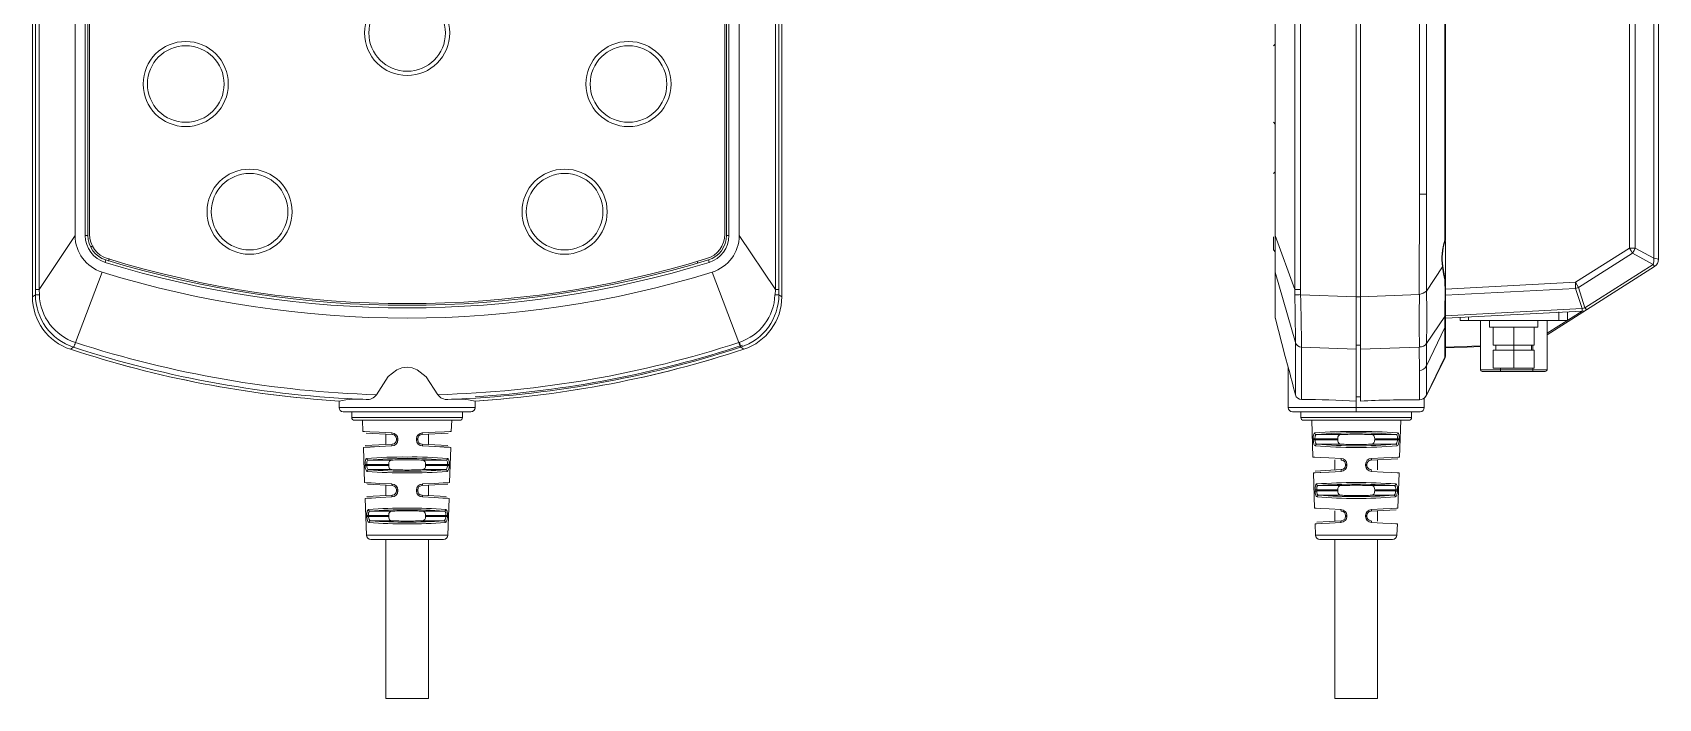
# Model space of a CAD drawing. Header units: millimetres. Extents: x 51 to 385, y 33 to 258.
# Drawn here: x 51.4 to 242.4, y 33.5 to 111.7 of the extents above; entities that cross this region are included whole.
import ezdxf

# ---------------------------------------------------------------- set-up
doc = ezdxf.new("R2010")
doc.units = ezdxf.units.MM

msp = doc.modelspace()

# ---------------------------------------------------------------- linework, layer by layer
at = {"color": 7, "linetype": 'Continuous', "lineweight": 15}
for p, q in [((51.39, 80.7), (51.39, 226.71)), ((139.39, 80.7), (139.39, 226.71)), ((206.86, 80.7), (206.86, 226.71)), ((207.36, 80.7), (207.36, 226.71)), ((51.74, 81.55), (51.74, 211.19)), ((52.16, 211.19), (52.16, 81.55)), ((138.63, 211.19), (138.64, 81.55)), ((139.05, 211.19), (139.05, 81.54)), ((199.65, 211.19), (199.65, 81.55)), ((200.31, 211.19), (200.31, 81.54)), ((238.97, 211.01), (238.97, 86.42)), ((239.64, 211.05), (239.64, 86.42)), ((241.81, 211.17), (241.81, 85.23)), ((242.36, 211.19), (242.36, 85.09)), ((214.28, 92.73), (214.28, 168.82)), ((215.12, 168.82), (215.12, 92.73)), ((56.39, 154.69), (56.39, 87.89)), ((134.39, 87.89), (134.39, 154.69)), ((197.36, 87.89), (197.36, 154.69)), ((57.59, 87.89), (57.59, 151.69)), ((57.89, 87.89), (57.89, 151.69)), ((58.09, 151.49), (58.09, 88.04)), ((132.69, 88.04), (132.69, 151.49)), ((132.89, 151.69), (132.89, 87.89)), ((133.19, 151.69), (133.19, 87.89)), ((217.26, 147.05), (217.26, 92.73)), ((217.36, 92.73), (217.36, 146.77)), ((197.36, 110.39), (197.16, 110.19)), ((197.16, 101.19), (197.36, 100.99)), ((197.36, 95.39), (197.16, 95.19)), ((214.27, 80.96), (214.28, 92.73)), ((215.12, 92.73), (214.28, 92.73)), ((215.12, 81.35), (215.12, 92.73)), ((217.26, 92.73), (217.26, 87.33)), ((217.36, 87.61), (217.36, 92.73)), ((52.16, 81.55), (56.39, 87.89)), ((57.89, 87.89), (57.59, 87.89)), ((132.89, 87.89), (133.19, 87.89)), ((138.64, 81.55), (134.39, 87.89)), ((199.65, 81.55), (197.36, 87.89)), ((197.36, 83.59), (197.36, 87.89)), ((197.16, 86.19), (197.16, 87.72)), ((197.16, 86.19), (197.36, 85.99)), ((217.26, 87.33), (217.36, 87.61)), ((217.36, 82.43), (217.36, 87.17)), ((238.97, 86.42), (232.61, 82.39)), ((238.97, 86.42), (239.24, 86.42)), ((239.24, 86.42), (239.64, 86.42)), ((239.64, 86.42), (241.81, 85.23)), ((60.01, 85.03), (59.92, 84.74)), ((60.39, 85.19), (60.33, 84.87)), ((129.49, 84.7), (129.46, 84.88)), ((130.78, 85.03), (130.87, 84.74)), ((217, 84.2), (215.12, 81.35)), ((232.96, 81.8), (239.32, 85.83)), ((241.75, 84.49), (233.73, 79.4)), ((233.89, 79.16), (241.9, 84.25)), ((239.32, 85.83), (241.75, 84.49)), ((241.9, 84.25), (241.9, 84.25)), ((56.44, 75.32), (59.57, 83.59)), ((134.35, 75.32), (131.22, 83.59)), ((199.71, 75.32), (197.36, 83.59)), ((197.36, 83.59), (197.36, 78.19)), ((217.28, 82.7), (217.36, 82.46)), ((217.36, 78.8), (217.36, 82.46)), ((232.61, 82.39), (217.36, 81.59)), ((51.74, 80.94), (51.39, 80.7)), ((51.74, 80.94), (51.74, 81.55)), ((52.16, 81.55), (52.2, 80.91)), ((138.6, 80.91), (138.64, 81.55)), ((139.05, 81.54), (139.05, 80.94)), ((139.05, 80.94), (139.39, 80.7)), ((199.64, 80.91), (199.65, 81.55)), ((200.31, 81.54), (200.32, 80.94)), ((200.32, 80.94), (206.86, 80.7)), ((206.86, 74.53), (206.86, 80.7)), ((207.36, 80.7), (206.86, 80.7)), ((206.86, 75), (206.86, 80.7)), ((214.27, 80.96), (207.36, 80.7)), ((207.36, 74.53), (207.36, 80.7)), ((217.36, 80.88), (232.63, 81.68)), ((232.96, 81.8), (232.63, 81.68)), ((232.63, 81.68), (233.39, 79.3)), ((233.73, 79.4), (232.96, 81.8)), ((215.12, 75.19), (217.26, 78.38)), ((217.26, 78.38), (217.26, 77.1)), ((233.39, 79.3), (217.36, 78.46)), ((233.41, 79.01), (217.36, 78.17)), ((217.36, 77.52), (217.36, 78.8)), ((220.06, 77.92), (220.06, 78.31)), ((229.27, 76.23), (233.89, 79.16)), ((233.38, 79.01), (229.27, 76.4)), ((230.66, 77.92), (230.66, 78.92)), ((231.66, 77.92), (231.66, 78.92)), ((233.73, 79.4), (233.39, 79.3)), ((215.12, 72.58), (217.26, 77.1)), ((217.26, 77.1), (217.26, 73.59)), ((217.36, 77.52), (217.36, 74.03)), ((219.06, 77.92), (219.06, 78.26)), ((220.06, 77.92), (219.06, 77.92)), ((230.66, 77.92), (220.06, 77.92)), ((221.45, 72.12), (221.45, 77.92)), ((222.51, 77.92), (222.51, 77.12)), ((222.51, 77.12), (228.21, 77.12)), ((222.96, 75.02), (222.96, 77.12)), ((225.36, 77.12), (225.36, 75.02)), ((227.76, 75.02), (227.76, 77.12)), ((228.21, 77.12), (228.21, 77.92)), ((229.27, 77.92), (229.27, 72.12)), ((231.66, 77.92), (230.66, 77.92)), ((55.86, 74.53), (56.2, 74.77)), ((134.35, 75.32), (134.4, 75.33)), ((134.54, 74.75), (134.58, 74.77)), ((134.58, 74.77), (134.93, 74.53)), ((199.71, 75.32), (199.71, 75.33)), ((200.44, 74.77), (206.86, 74.53)), ((200.44, 74.75), (200.44, 74.77)), ((207.36, 75), (206.86, 75)), ((206.86, 75), (206.86, 74.81)), ((206.86, 68.45), (206.86, 74.53)), ((207.36, 74.53), (214.27, 74.79)), ((214.27, 74.79), (214.28, 72)), ((215.12, 72.58), (215.12, 75.19)), ((221.45, 74.91), (217.36, 74.76)), ((222.96, 75.02), (225.36, 75.02)), ((223.26, 74.42), (223.26, 75.02)), ((225.36, 75.02), (227.76, 75.02)), ((225.36, 74.42), (225.36, 75.02)), ((227.46, 74.42), (227.46, 75.02)), ((227.62, 75.02), (227.62, 74.42)), ((215.11, 69.09), (217.29, 73.56)), ((215.12, 69.14), (217.26, 73.59)), ((217.26, 73.59), (217.26, 73.6)), ((222.96, 72.32), (222.96, 74.42)), ((225.36, 74.42), (222.96, 74.42)), ((225.36, 72.32), (225.36, 74.42)), ((227.76, 74.42), (225.36, 74.42)), ((227.76, 72.32), (227.76, 74.42)), ((198.86, 72.47), (198.86, 67.67)), ((221.45, 72.12), (223.8, 72.12)), ((223.76, 71.92), (221.65, 71.92)), ((222.96, 72.32), (225.36, 72.32)), ((227.58, 71.92), (223.76, 71.92)), ((223.8, 72.32), (223.8, 72.12)), ((223.8, 72.12), (227.62, 72.12)), ((225.36, 72.32), (227.76, 72.32)), ((229.07, 71.92), (227.58, 71.92)), ((227.62, 72.32), (227.62, 72.12)), ((227.62, 72.12), (229.27, 72.12)), ((207.36, 68.95), (206.86, 68.95)), ((214.86, 67.69), (214.86, 68.75)), ((215.12, 69.19), (215.12, 69.14)), ((87.39, 68.45), (87.39, 67.69)), ((87.39, 67.69), (87.39, 68.45)), ((87.39, 67.69), (103.39, 67.69)), ((87.89, 67.19), (102.89, 67.19)), ((88.89, 67.19), (88.89, 66.49)), ((101.89, 66.49), (101.89, 67.19)), ((103.39, 67.69), (103.39, 68.45)), ((103.39, 68.45), (103.39, 67.69)), ((198.86, 67.69), (206.86, 67.69)), ((199.36, 67.19), (206.86, 67.19)), ((200.36, 67.19), (200.36, 66.49)), ((206.86, 67.69), (206.86, 68.45)), ((206.86, 68.45), (206.86, 67.69)), ((206.86, 67.19), (206.86, 67.69)), ((206.86, 67.19), (206.86, 67.69)), ((206.86, 67.69), (214.86, 67.69)), ((206.86, 67.19), (214.36, 67.19)), ((213.36, 66.49), (213.36, 67.19)), ((213.86, 67.19), (213.36, 67.19)), ((214.52, 68.62), (214.28, 68.59)), ((95.39, 66.49), (88.89, 66.49)), ((89.19, 66.19), (101.59, 66.19)), ((90.16, 66.19), (90.2, 64.87)), ((101.89, 66.49), (95.39, 66.49)), ((100.58, 64.87), (100.63, 66.19)), ((213.36, 66.49), (200.36, 66.49)), ((200.66, 66.19), (206.86, 66.19)), ((201.63, 66.19), (201.77, 61.86)), ((206.86, 66.19), (213.06, 66.19)), ((211.95, 61.86), (212.09, 66.19)), ((93.67, 63.38), (90.46, 63.21)), ((90.57, 64.67), (93.67, 64.5)), ((92.89, 64.54), (92.89, 63.34)), ((94.14, 64), (94.14, 63.88)), ((94.3, 63.87), (94.3, 64)), ((96.49, 64), (96.49, 63.87)), ((96.64, 63.88), (96.64, 64)), ((100.23, 64.67), (97.12, 64.5)), ((97.12, 63.38), (100.16, 63.22)), ((97.89, 63.34), (97.89, 64.54)), ((201.82, 64), (201.82, 63.87)), ((204.7, 64), (202.01, 64)), ((202.02, 63.88), (202.01, 64)), ((202.02, 63.88), (204.7, 63.88)), ((205.05, 64.5), (202.18, 64.5)), ((202.24, 63.38), (205.05, 63.38)), ((204.7, 64), (204.7, 63.88)), ((211.54, 64.5), (208.67, 64.5)), ((208.67, 63.38), (211.49, 63.38)), ((209.03, 63.88), (209.03, 64)), ((211.71, 64), (209.03, 64)), ((209.03, 63.88), (211.7, 63.88)), ((211.71, 64), (211.7, 63.88)), ((211.9, 63.87), (211.9, 64)), ((90.27, 63), (90.4, 58.86)), ((93.58, 61.5), (90.82, 61.5)), ((99.97, 61.5), (97.2, 61.5)), ((100.38, 58.86), (100.52, 63)), ((204.36, 61.54), (204.36, 60.34)), ((211.76, 61.67), (208.58, 61.5)), ((209.36, 60.34), (209.36, 61.54)), ((90.45, 61), (90.46, 60.87)), ((93.23, 61), (90.65, 61)), ((90.65, 60.88), (90.65, 61)), ((90.65, 60.88), (93.23, 60.88)), ((90.87, 60.38), (93.58, 60.38)), ((93.23, 61), (93.23, 60.88)), ((97.2, 60.38), (99.91, 60.38)), ((97.56, 60.88), (97.56, 61)), ((100.14, 61), (97.56, 61)), ((97.56, 60.88), (100.13, 60.88)), ((100.14, 61), (100.13, 60.88)), ((100.33, 60.87), (100.33, 61)), ((201.83, 60.01), (201.97, 55.85)), ((202.02, 60.21), (205.14, 60.38)), ((205.61, 61), (205.61, 60.88)), ((205.77, 60.87), (205.77, 61)), ((207.95, 61), (207.95, 60.87)), ((208.11, 60.88), (208.11, 61)), ((211.75, 55.85), (211.89, 60.01)), ((90.66, 57.22), (93.67, 57.38)), ((93.67, 58.5), (90.75, 58.66)), ((92.89, 58.54), (92.89, 57.34)), ((94.14, 58), (94.14, 57.88)), ((94.3, 57.87), (94.3, 58)), ((96.49, 58), (96.49, 57.87)), ((96.64, 57.88), (96.64, 58)), ((100.19, 58.66), (97.12, 58.5)), ((97.12, 57.38), (99.98, 57.23)), ((97.89, 57.34), (97.89, 58.54)), ((202.02, 58), (202.03, 57.87)), ((204.7, 58), (202.22, 58)), ((202.22, 57.88), (202.22, 58)), ((202.22, 57.88), (204.7, 57.88)), ((205.05, 58.5), (202.39, 58.5)), ((202.45, 57.38), (205.05, 57.38)), ((204.7, 58), (204.7, 57.88)), ((211.33, 58.5), (208.67, 58.5)), ((208.67, 57.38), (211.27, 57.38)), ((209.03, 57.88), (209.03, 58)), ((211.5, 58), (209.03, 58)), ((209.03, 57.88), (211.5, 57.88)), ((211.5, 58), (211.5, 57.88)), ((211.69, 57.87), (211.7, 58)), ((90.47, 57.01), (90.61, 52.68)), ((93.58, 55.5), (91.03, 55.5)), ((99.75, 55.5), (97.2, 55.5)), ((100.18, 52.68), (100.32, 57.01)), ((204.36, 55.54), (204.36, 54.34)), ((211.56, 55.66), (208.58, 55.5)), ((209.36, 54.34), (209.36, 55.54)), ((90.66, 55), (90.66, 54.87)), ((93.23, 55), (90.85, 55)), ((90.86, 54.88), (90.85, 55)), ((90.86, 54.88), (93.23, 54.88)), ((91.09, 54.38), (93.58, 54.38)), ((93.23, 55), (93.23, 54.88)), ((97.2, 54.38), (99.7, 54.38)), ((97.56, 54.88), (97.56, 55)), ((99.93, 55), (97.56, 55)), ((97.56, 54.88), (99.93, 54.88)), ((100.13, 55), (99.93, 55)), ((99.93, 55), (99.93, 54.88)), ((100.12, 54.87), (100.13, 55)), ((202.03, 54.02), (202.08, 52.68)), ((202.22, 54.23), (205.14, 54.38)), ((205.61, 55), (205.61, 54.88)), ((205.77, 54.87), (205.77, 55)), ((207.96, 55), (207.96, 54.87)), ((208.11, 54.88), (208.11, 55)), ((211.64, 52.68), (211.69, 54.02)), ((95.39, 52.68), (90.61, 52.68)), ((91.11, 52.19), (99.68, 52.19)), ((92.89, 52.19), (92.89, 33.49)), ((100.18, 52.68), (95.39, 52.68)), ((97.89, 33.49), (97.89, 52.19)), ((211.64, 52.68), (202.08, 52.68)), ((202.58, 52.19), (211.14, 52.19)), ((204.36, 52.19), (204.36, 33.49)), ((209.36, 33.49), (209.36, 52.19)), ((92.89, 33.49), (97.89, 33.49)), ((204.36, 33.49), (209.36, 33.49))]:
    msp.add_line(p, q, dxfattribs=at)
at = {"color": 7, "linetype": 'Continuous', "lineweight": 15, "flags": 128}
for points in [[(58.26, 86.54), (58.32, 86.58), (58.51, 86.62)], [(217.26, 87.13), (217.33, 87.33), (217.35, 87.54)], [(239.32, 85.83), (239.16, 86.1), (238.97, 86.42)], [(239.64, 86.42), (239.52, 86.11), (239.32, 85.83)], [(217, 84.2), (217.03, 84.23), (217.04, 84.26), (217.02, 84.29)], [(217.28, 82.7), (217.13, 83.4), (217, 84.2)], [(217.28, 82.93), (217.14, 83.57), (217.03, 84.29)], [(241.81, 85.23), (241.82, 84.84), (241.75, 84.49)], [(241.9, 84.25), (241.86, 84.32), (241.75, 84.49)], [(242.36, 85.09), (242.22, 85.16), (241.81, 85.23)], [(217.36, 82.52), (217.34, 82.72), (217.28, 82.93)], [(232.63, 81.68), (232.62, 82), (232.61, 82.39)], [(232.61, 82.39), (232.8, 82.07), (232.96, 81.8)], [(217.36, 78.8), (217.34, 78.59), (217.26, 78.38)], [(233.39, 79.3), (233.4, 79.09), (233.41, 79.01)], [(233.89, 79.16), (233.66, 79.06), (233.41, 79.01)], [(233.73, 79.4), (233.85, 79.23), (233.89, 79.16)], [(197.35, 78.25), (198.51, 73.68), (198.85, 72.41)], [(217.26, 77.1), (217.34, 77.31), (217.36, 77.52)], [(199.72, 69.19), (199.71, 70.09), (199.71, 72.14), (199.71, 75.32)], [(200.45, 68.62), (200.45, 69.14), (200.44, 70.01), (200.44, 71.11), (200.44, 72.33), (200.44, 73.57), (200.44, 74.75)], [(207.36, 68.44), (207.36, 68.76), (207.36, 69.21), (207.36, 69.78), (207.36, 70.48), (207.36, 71.31), (207.36, 72.26), (207.36, 73.33), (207.36, 74.53)], [(217.36, 74.69), (219.9, 74.78), (221.45, 74.84)], [(215.12, 69.14), (215.12, 69.63), (215.12, 70.78), (215.12, 72.58)], [(217.36, 74.03), (217.34, 73.81), (217.26, 73.59)], [(217.26, 73.51), (217.33, 73.72), (217.36, 73.95)], [(91.78, 69.19), (93.15, 71.31), (94.17, 72.12), (94.77, 72.36), (95.38, 72.44), (95.98, 72.35), (96.58, 72.11), (97.61, 71.29), (99, 69.19)], [(214.28, 72), (214.28, 70.25), (214.28, 69.11), (214.28, 68.59)], [(214.8, 68.75), (214.85, 68.77), (214.52, 68.62)], [(214.8, 68.75), (214.97, 68.89), (215.12, 69.12)], [(93.61, 64.7), (92.09, 64.77), (91, 64.83), (90.39, 64.86), (90.2, 64.87), (90.4, 64.86)], [(93.61, 63.17), (92.13, 63.1), (91.07, 63.05), (90.46, 63.01), (90.27, 63), (90.27, 63)], [(90.27, 63), (90.45, 63.01), (91.05, 63.04), (92.12, 63.1), (93.61, 63.17)], [(90.4, 64.86), (91.02, 64.83), (92.1, 64.77), (93.61, 64.7)], [(93.61, 64.7), (93.61, 64.62), (93.63, 64.56), (93.65, 64.52), (93.67, 64.5)], [(93.67, 63.38), (93.64, 63.36), (93.62, 63.32), (93.61, 63.25), (93.61, 63.17)], [(97.18, 64.7), (97.17, 64.62), (97.16, 64.56), (97.14, 64.52), (97.12, 64.5)], [(97.18, 63.17), (97.18, 63.25), (97.16, 63.32), (97.14, 63.36), (97.12, 63.38)], [(97.18, 64.7), (98.69, 64.77), (99.77, 64.83), (100.39, 64.86), (100.58, 64.87), (100.4, 64.86)], [(100.4, 64.86), (99.78, 64.83), (98.7, 64.77), (97.18, 64.7)], [(100.33, 63.01), (100.52, 63), (100.34, 63.01), (99.74, 63.04), (98.67, 63.1), (97.18, 63.17)], [(97.18, 63.17), (98.66, 63.1), (99.72, 63.05), (100.33, 63.01)], [(201.99, 64.7), (201.91, 64.64), (201.85, 64.49), (201.82, 64.26), (201.82, 64.13), (201.82, 64)], [(201.82, 64), (201.84, 64), (201.89, 64), (201.95, 64), (202.01, 64)], [(201.82, 63.87), (201.85, 63.87), (201.89, 63.87), (201.95, 63.87), (202.02, 63.88)], [(201.82, 63.87), (201.83, 63.74), (201.84, 63.6), (201.89, 63.38), (201.96, 63.23), (202.05, 63.17)], [(202.01, 64), (202.01, 64.11), (202.02, 64.2), (202.03, 64.29), (202.05, 64.36), (202.1, 64.46), (202.18, 64.5)], [(202.24, 63.38), (202.15, 63.42), (202.08, 63.52), (202.04, 63.68), (202.03, 63.78), (202.02, 63.88)], [(205.05, 64.5), (204.89, 64.46), (204.79, 64.36), (204.72, 64.22), (204.7, 64.06), (204.7, 64)], [(204.7, 63.88), (204.71, 63.73), (204.75, 63.6), (204.81, 63.49), (204.9, 63.42), (205.05, 63.38)], [(209.03, 64), (209.01, 64.15), (208.98, 64.28), (208.91, 64.39), (208.82, 64.46), (208.67, 64.5)], [(208.67, 63.38), (208.83, 63.43), (208.93, 63.52), (209, 63.67), (209.02, 63.82), (209.03, 63.88)], [(211.7, 63.88), (211.7, 63.78), (211.68, 63.68), (211.64, 63.52), (211.57, 63.42), (211.49, 63.38)], [(211.54, 64.5), (211.62, 64.46), (211.68, 64.36), (211.69, 64.29), (211.71, 64.2), (211.71, 64.11), (211.71, 64)], [(211.67, 63.17), (211.76, 63.23), (211.83, 63.38), (211.88, 63.6), (211.89, 63.74), (211.9, 63.87)], [(211.9, 63.87), (211.87, 63.87), (211.83, 63.87), (211.77, 63.87), (211.7, 63.88)], [(211.9, 64), (211.88, 64), (211.83, 64), (211.78, 64), (211.71, 64)], [(211.9, 64), (211.91, 64.13), (211.9, 64.26), (211.87, 64.49), (211.81, 64.64), (211.73, 64.7)], [(90.63, 61.7), (90.55, 61.64), (90.49, 61.49), (90.46, 61.26), (90.45, 61.13), (90.45, 61)], [(90.65, 61), (90.65, 61.11), (90.65, 61.2), (90.66, 61.29), (90.68, 61.36), (90.74, 61.46), (90.82, 61.5)], [(93.58, 61.5), (93.42, 61.46), (93.32, 61.36), (93.26, 61.22), (93.23, 61.06), (93.23, 61)], [(97.56, 61), (97.55, 61.15), (97.51, 61.28), (97.45, 61.39), (97.35, 61.46), (97.2, 61.5)], [(100.14, 61), (100.14, 61.11), (100.14, 61.2), (100.12, 61.29), (100.11, 61.36), (100.05, 61.46), (99.97, 61.5)], [(100.33, 61), (100.34, 61.13), (100.33, 61.26), (100.3, 61.49), (100.24, 61.64), (100.15, 61.7)], [(201.77, 61.86), (202, 61.85), (202.68, 61.82), (203.66, 61.77), (205.08, 61.7)], [(205.08, 61.7), (205.08, 61.62), (205.09, 61.56), (205.11, 61.52), (205.14, 61.5)], [(208.58, 61.5), (208.61, 61.52), (208.63, 61.56), (208.64, 61.62), (208.64, 61.7)], [(211.95, 61.86), (211.76, 61.85), (211.16, 61.82), (210.11, 61.77), (208.64, 61.7)], [(90.45, 61), (90.48, 61), (90.52, 61), (90.58, 61), (90.65, 61)], [(90.46, 60.87), (90.48, 60.87), (90.53, 60.87), (90.59, 60.87), (90.65, 60.88)], [(90.46, 60.87), (90.47, 60.74), (90.48, 60.6), (90.53, 60.38), (90.6, 60.23), (90.69, 60.17)], [(90.87, 60.38), (90.78, 60.42), (90.72, 60.52), (90.67, 60.68), (90.66, 60.78), (90.65, 60.88)], [(93.23, 60.88), (93.24, 60.73), (93.28, 60.6), (93.34, 60.49), (93.43, 60.42), (93.58, 60.38)], [(97.2, 60.38), (97.37, 60.43), (97.46, 60.52), (97.53, 60.67), (97.56, 60.82), (97.56, 60.88)], [(100.13, 60.88), (100.13, 60.78), (100.11, 60.68), (100.07, 60.52), (100, 60.42), (99.91, 60.38)], [(100.1, 60.17), (100.19, 60.23), (100.26, 60.38), (100.31, 60.6), (100.32, 60.74), (100.33, 60.87)], [(100.33, 60.87), (100.3, 60.87), (100.26, 60.87), (100.2, 60.87), (100.13, 60.88)], [(100.33, 61), (100.31, 61), (100.26, 61), (100.21, 61), (100.14, 61)], [(205.08, 60.17), (203.68, 60.1), (202.72, 60.05), (202.05, 60.02), (201.83, 60.01)], [(201.83, 60.01), (202.02, 60.02), (202.61, 60.05), (203.63, 60.1), (205.08, 60.17)], [(205.14, 60.38), (205.11, 60.36), (205.09, 60.32), (205.08, 60.25), (205.08, 60.17)], [(208.65, 60.17), (208.64, 60.25), (208.63, 60.32), (208.61, 60.36), (208.58, 60.38)], [(208.65, 60.17), (210.04, 60.1), (211, 60.05), (211.67, 60.02), (211.89, 60.01)], [(90.58, 58.85), (90.4, 58.86), (90.58, 58.85), (91.17, 58.82), (92.18, 58.77), (93.61, 58.7)], [(93.61, 58.7), (92.18, 58.77), (91.17, 58.82), (90.58, 58.85)], [(97.18, 58.7), (98.6, 58.77), (99.62, 58.82), (100.2, 58.85), (100.38, 58.86)], [(100.38, 58.86), (100.2, 58.85), (99.62, 58.82), (98.6, 58.77), (97.18, 58.7)], [(202.21, 58.7), (202.12, 58.64), (202.06, 58.49), (202.03, 58.27), (202.02, 58.13), (202.02, 58)], [(202.02, 58), (202.05, 58), (202.09, 58), (202.15, 58), (202.22, 58)], [(202.03, 57.87), (202.05, 57.87), (202.1, 57.87), (202.16, 57.87), (202.22, 57.88)], [(202.03, 57.87), (202.04, 57.74), (202.05, 57.6), (202.1, 57.37), (202.17, 57.23), (202.26, 57.17)], [(202.22, 58), (202.22, 58.11), (202.22, 58.2), (202.23, 58.29), (202.25, 58.36), (202.31, 58.46), (202.39, 58.5)], [(202.45, 57.38), (202.36, 57.42), (202.29, 57.52), (202.24, 57.68), (202.23, 57.78), (202.22, 57.88)], [(205.05, 58.5), (204.89, 58.46), (204.79, 58.36), (204.72, 58.22), (204.7, 58.06), (204.7, 58)], [(204.7, 57.88), (204.71, 57.73), (204.75, 57.6), (204.81, 57.49), (204.9, 57.42), (205.05, 57.38)], [(209.03, 58), (209.01, 58.15), (208.98, 58.28), (208.91, 58.39), (208.82, 58.46), (208.67, 58.5)], [(208.67, 57.38), (208.83, 57.43), (208.93, 57.52), (209, 57.67), (209.02, 57.82), (209.03, 57.88)], [(211.5, 57.88), (211.49, 57.78), (211.48, 57.68), (211.43, 57.52), (211.36, 57.42), (211.27, 57.38)], [(211.33, 58.5), (211.41, 58.46), (211.47, 58.36), (211.49, 58.29), (211.5, 58.2), (211.51, 58.11), (211.5, 58)], [(211.46, 57.17), (211.55, 57.23), (211.62, 57.37), (211.67, 57.6), (211.69, 57.74), (211.69, 57.87)], [(211.5, 58), (211.57, 58), (211.63, 58), (211.67, 58), (211.7, 58)], [(211.69, 57.87), (211.67, 57.87), (211.62, 57.87), (211.57, 57.87), (211.5, 57.88)], [(211.7, 58), (211.7, 58.13), (211.69, 58.27), (211.66, 58.49), (211.6, 58.64), (211.51, 58.7)], [(93.61, 57.17), (92.21, 57.1), (91.21, 57.05), (90.64, 57.02), (90.47, 57.01)], [(90.47, 57.01), (90.64, 57.02), (91.21, 57.05), (92.21, 57.1), (93.61, 57.17)], [(90.85, 55.7), (90.76, 55.64), (90.7, 55.49), (90.68, 55.39), (90.66, 55.27), (90.66, 55.13), (90.66, 55)], [(90.85, 55), (90.85, 55.11), (90.86, 55.2), (90.87, 55.29), (90.89, 55.36), (90.95, 55.46), (91.03, 55.5)], [(93.58, 55.5), (93.42, 55.46), (93.32, 55.36), (93.26, 55.22), (93.23, 55.06), (93.23, 55)], [(100.14, 57.02), (100.32, 57.01), (100.14, 57.02), (99.57, 57.05), (98.58, 57.1), (97.18, 57.17)], [(97.18, 57.17), (98.58, 57.1), (99.57, 57.05), (100.14, 57.02)], [(97.56, 55), (97.55, 55.15), (97.51, 55.28), (97.45, 55.39), (97.35, 55.46), (97.2, 55.5)], [(99.75, 55.5), (99.84, 55.46), (99.9, 55.36), (99.92, 55.29), (99.93, 55.2), (99.94, 55.11), (99.93, 55)], [(100.13, 55), (100.13, 55.13), (100.12, 55.27), (100.11, 55.39), (100.09, 55.49), (100.03, 55.64), (99.94, 55.7)], [(205.07, 55.7), (203.69, 55.76), (202.71, 55.81), (202.15, 55.84), (201.97, 55.85)], [(208.65, 55.7), (210.03, 55.76), (211.01, 55.81), (211.58, 55.84), (211.75, 55.85)], [(211.75, 55.85), (211.58, 55.84), (211.01, 55.81), (210.03, 55.76), (208.65, 55.7)], [(90.66, 55), (90.68, 55), (90.73, 55), (90.79, 55), (90.85, 55)], [(90.66, 54.87), (90.69, 54.87), (90.73, 54.87), (90.79, 54.87), (90.86, 54.88)], [(90.66, 54.87), (90.67, 54.74), (90.69, 54.6), (90.73, 54.37), (90.81, 54.23), (90.9, 54.17)], [(91.09, 54.38), (91, 54.42), (90.93, 54.52), (90.88, 54.68), (90.87, 54.78), (90.86, 54.88)], [(93.23, 54.88), (93.24, 54.73), (93.28, 54.6), (93.34, 54.49), (93.43, 54.42), (93.58, 54.38)], [(97.2, 54.38), (97.37, 54.43), (97.46, 54.52), (97.53, 54.67), (97.56, 54.82), (97.56, 54.88)], [(99.93, 54.88), (99.92, 54.78), (99.91, 54.68), (99.86, 54.52), (99.79, 54.42), (99.7, 54.38)], [(99.88, 54.17), (99.98, 54.23), (100.05, 54.37), (100.1, 54.6), (100.12, 54.74), (100.12, 54.87)], [(100.12, 54.87), (100.1, 54.87), (100.05, 54.87), (100, 54.87), (99.93, 54.88)], [(205.07, 54.17), (203.72, 54.1), (202.76, 54.06), (202.2, 54.03), (202.03, 54.02)], [(202.03, 54.02), (202.2, 54.03), (202.76, 54.06), (203.72, 54.1), (205.07, 54.17)], [(208.65, 54.17), (210, 54.1), (210.96, 54.06), (211.52, 54.03), (211.69, 54.02)]]:
    msp.add_lwpolyline(points, dxfattribs=at)
at = {"color": 7, "linetype": 'Continuous', "lineweight": 15}
for centre, radius in [((95.39, 111.69), 5), ((95.39, 111.69), 4.5), ((69.39, 105.69), 5), ((69.39, 105.69), 4.5), ((121.39, 105.69), 5), ((121.39, 105.69), 4.5), ((76.89, 90.69), 5), ((113.89, 90.69), 5), ((76.89, 90.69), 4.5), ((113.89, 90.69), 4.5)]:
    msp.add_circle(centre, radius, dxfattribs=at)
for centre, radius, start, end in [((60.9, 87.9), 4.51, 180.0993, 252.7509), ((60.89, 87.89), 3.3, 180, 252.8502), ((60.89, 87.89), 3, 180, 252.8502), ((61.09, 88.04), 3, 180, 252.9225), ((129.69, 88.04), 3, 287.0775, 360), ((129.89, 87.89), 3, 287.1498, 360), ((129.89, 87.89), 3.3, 287.1498, 360), ((129.88, 87.9), 4.51, 287.2494, 359.9005), ((224.01, 85.19), 7.08, 162.3893, 188.0554), ((223.32, 85.2), 6.36, 162.3372, 188.1989), ((217.13, 87.23), 0.164, 320.3145, 38.1351), ((95.39, 199.69), 120.3, 252.8502, 287.1498), ((95.39, 199.69), 120, 252.8502, 287.1498), ((95.39, 199.69), 119.8, 252.9225, 287.0775), ((241.35, 85.1), 1.01, 302.6183, 359.8031), ((95.39, 199.77), 121.58, 252.8611, 287.1389), ((118.5, 81.04), 98.79, 358.4567, 0.9613), ((217.08, 82.82), 0.234, 330.7231, 28.6514), ((57.88, 80.69), 6.49, 179.989, 251.798), ((57.88, 80.69), 6.49, 180, 251.7945), ((52.15, 235.8), 154.25, 269.8479, 270.0037), ((52.14, 83.17), 2.26, 259.7702, 271.5272), ((58.22, 80.93), 6.48, 179.8831, 251.9073), ((58.33, 81.16), 6.14, 182.3211, 252.0025), ((132.45, 81.17), 6.15, 288.4697, 357.6112), ((132.57, 80.93), 6.48, 288.0934, 0.1197), ((132.9, 80.69), 6.49, 288.2068, 0.0109), ((132.9, 80.69), 6.49, 288.2056, 0), ((138.65, 83.28), 2.37, 268.5811, 279.6405), ((138.66, 61.25), 20.3, 88.896, 90.0662), ((208.09, -87.72), 168.84, 92.6382, 92.8691), ((-95.17, 74.53), 294.89, 0.1557, 1.2395), ((202.1, 454.82), 373.28, 269.6233, 269.7246), ((-99.37, 72.05), 299.82, 0.5193, 1.6995), ((658.17, 77.87), 443.9, 179.6011, 180.3976), ((212.96, 84.88), 4.14, 288.5254, 301.5353), ((-96.34, 78.28), 311.48, 359.4316, 0.5652), ((95.39, 194.69), 126.5, 251.787, 266.3741), ((95.39, 194.69), 126.5, 251.787, 266.3812), ((52.34, 76.72), 4.33, 333.2337, 341.1108), ((95.39, 194.63), 126.1, 251.8982, 267.8224), ((95.63, 196.44), 127.31, 252.0694, 268.2674), ((95.56, 193.99), 124.85, 271.5787, 288.1014), ((95.39, 194.72), 126.19, 272.1788, 288.0731), ((95.39, 194.69), 126.5, 273.6188, 288.213), ((95.39, 194.69), 126, 273.6403, 288.213), ((95.39, 194.69), 126.5, 273.6259, 288.2133), ((-107.24, -3.82), 254.22, 18.0031, 18.1368), ((41.88, 45.04), 97.36, 17.7781, 18.1274), ((200.47, 75.56), 0.792, 196.6631, 268.0046), ((200.47, 75.55), 0.792, 196.6789, 268.0311), ((214.36, 75.71), 0.922, 264.8148, 326.1246), ((214.21, 73), 1, 273.4952, 335.0334), ((33.63, 27.05), 171.35, 14.2356, 15.3534), ((221.65, 72.12), 0.2, 180, 270), ((223.48, 72.07), 0.318, 331.5182, 8.7794), ((227.3, 72.07), 0.318, 331.5184, 8.7795), ((229.07, 72.12), 0.2, 270, 360), ((90.71, 69.88), 1.27, 264.6046, 327.0269), ((100.07, 69.9), 1.28, 213.5899, 275.2112), ((200.44, 69.36), 0.742, 193.6174, 270.9665), ((214.22, 69.57), 1, 287.2542, 334.0187), ((89.6, 57.33), 11.33, 84.9709, 101.2354), ((87.89, 67.69), 0.5, 180, 270), ((87.89, 67.69), 0.5, 180, 269.9998), ((101.18, 57.28), 11.38, 78.7855, 95.025), ((102.89, 67.69), 0.5, 269.9997, 0), ((102.89, 67.69), 0.5, 270.0002, 0), ((199.36, 67.69), 0.5, 180.0169, 270), ((199.97, -67.76), 136.38, 87.102, 89.795), ((213.48, -57.4), 125.99, 89.6362, 92.7818), ((214.36, 67.69), 0.5, 270.0002, 360), ((89.19, 66.49), 0.3, 180, 270), ((101.59, 66.49), 0.3, 270, 0), ((200.66, 66.49), 0.3, 180, 270), ((213.06, 66.49), 0.3, 270, 360), ((93.59, 63.98), 0.714, 1.1597, 88.0757), ((93.59, 63.89), 0.714, 271.8901, 358.8188), ((93.64, 64), 0.5, 0, 87), ((93.64, 63.88), 0.5, 273, 0), ((94.27, 65.06), 1.07, 263.3338, 271.8298), ((94.27, 64.93), 1.07, 263.3332, 271.8297), ((97.2, 63.98), 0.714, 91.9295, 178.835), ((96.52, 65.07), 1.07, 268.1936, 276.6424), ((96.52, 64.94), 1.07, 268.1738, 276.6636), ((97.2, 63.89), 0.714, 181.1865, 268.1047), ((97.14, 64), 0.5, 93, 180), ((97.14, 63.88), 0.5, 180, 267), ((206.86, 0.41), 64.47, 85.6698, 94.3302), ((202.19, 64.7), 0.199, 181.5006, 266.8858), ((202.25, 63.18), 0.199, 93.3801, 182.1269), ((206.86, 127.29), 64.3, 265.7073, 274.2927), ((206.86, 8.53), 56.17, 85.2206, 94.7794), ((206.86, 119.24), 56.06, 265.2665, 274.7335), ((211.48, 63.18), 0.199, 357.8731, 86.6199), ((211.53, 64.7), 0.199, 273.1142, 358.4994), ((94.8, 10.57), 51.3, 89.3413, 94.6636), ((90.83, 61.7), 0.198, 181.4466, 266.7807), ((95.39, 6.24), 55.45, 85.2695, 94.7305), ((96.08, 13.24), 48.63, 85.1904, 90.8047), ((99.96, 61.7), 0.198, 273.2193, 358.5534), ((205.05, 60.98), 0.714, 1.1797, 88.1002), ((205.11, 61), 0.5, 360, 87), ((208.67, 60.98), 0.714, 91.9051, 178.8149), ((208.61, 61), 0.5, 93, 180), ((90.89, 60.18), 0.199, 93.4958, 182.1751), ((94.73, 108.7), 48.69, 265.2424, 270.7851), ((95.39, 115.53), 55.34, 265.316, 274.684), ((95.97, 111.22), 51.21, 269.3513, 274.6212), ((99.9, 60.18), 0.199, 357.8248, 86.5042), ((205.05, 60.89), 0.714, 271.8652, 358.7969), ((205.11, 60.88), 0.5, 273, 0), ((205.73, 62.05), 1.06, 263.3071, 271.8297), ((205.73, 61.93), 1.06, 263.3064, 271.8296), ((207.99, 62.06), 1.06, 268.1936, 276.6692), ((207.99, 61.93), 1.06, 268.1739, 276.6903), ((208.67, 60.89), 0.714, 181.2085, 268.1295), ((208.61, 60.88), 0.5, 180, 267), ((93.59, 57.98), 0.714, 1.2011, 88.1252), ((93.59, 57.89), 0.715, 271.8394, 358.774), ((93.64, 58), 0.5, 0, 87), ((93.64, 57.88), 0.5, 273, 0), ((94.27, 59.04), 1.05, 263.2789, 271.8296), ((94.27, 58.92), 1.05, 263.2782, 271.8296), ((97.2, 57.98), 0.714, 91.8803, 178.7934), ((96.52, 59.05), 1.05, 268.1936, 276.6976), ((96.52, 58.92), 1.05, 268.174, 276.7185), ((97.2, 57.89), 0.715, 181.2315, 268.1552), ((97.14, 58), 0.5, 93, 180), ((97.14, 57.88), 0.5, 180, 267), ((206.86, -4.01), 62.88, 85.7562, 94.2438), ((206.86, 2.06), 56.62, 85.4755, 94.5245), ((206.86, 113.67), 56.46, 265.5183, 274.4817), ((94.84, 5.62), 50.24, 89.3707, 94.5594), ((95.39, -0.17), 55.84, 85.523, 94.477), ((95.95, 5.62), 50.24, 85.4406, 90.6293), ((206.86, 119.71), 62.71, 265.7948, 274.2052), ((205.05, 54.98), 0.715, 1.2208, 88.1537), ((205.11, 55), 0.5, 360, 87), ((208.67, 54.98), 0.715, 91.8471, 178.7783), ((208.61, 55), 0.5, 93, 180), ((94.85, 104.23), 50.22, 265.4877, 270.6158), ((95.39, 109.89), 55.68, 265.5663, 274.4337), ((95.93, 104.23), 50.22, 269.3842, 274.5123), ((205.05, 54.89), 0.715, 271.8127, 358.7498), ((205.11, 54.88), 0.5, 273, 0), ((205.73, 56.03), 1.04, 263.249, 271.8297), ((205.73, 55.91), 1.04, 263.2477, 271.8296), ((207.99, 56.04), 1.04, 268.1934, 276.7275), ((207.99, 55.91), 1.04, 268.174, 276.7483), ((208.67, 54.89), 0.715, 181.2555, 268.182), ((208.61, 54.88), 0.5, 180, 267), ((91.11, 52.69), 0.5, 181.9081, 270), ((99.68, 52.69), 0.5, 270, 358.0919), ((202.58, 52.69), 0.5, 181.9081, 270), ((211.14, 52.69), 0.5, 270, 358.0919)]:
    msp.add_arc(centre, radius, start, end, dxfattribs=at)
for centre, start_param, end_param in [((206.86, 64.41), 0.760844, 2.380749), ((206.86, 63.47), 3.902436, 5.522342), ((95.39, 61.41), 0.760844, 2.380749), ((95.39, 60.47), 3.902436, 5.522342), ((206.86, 58.41), 0.760844, 2.380749), ((206.86, 57.47), 3.902436, 5.522342), ((95.39, 55.41), 0.760844, 2.380749), ((95.39, 54.47), 3.902436, 5.522342)]:
    msp.add_ellipse(centre, major_axis=(2.5, 0), ratio=0.052408, start_param=start_param, end_param=end_param, dxfattribs=at)
for points, knots in [([(93.67, 58.5), (93.66, 58.51), (93.64, 58.52), (93.62, 58.57), (93.61, 58.63), (93.61, 58.67), (93.61, 58.7)], [0, 0, 0, 0, 0.278138, 0.559652, 0.781485, 1, 1, 1, 1]), ([(93.61, 57.17), (93.61, 57.2), (93.61, 57.26), (93.62, 57.33), (93.65, 57.37), (93.66, 57.37), (93.67, 57.38)], [0, 0, 0, 0, 0.278032, 0.559597, 0.781581, 1, 1, 1, 1]), ([(97.18, 58.7), (97.18, 58.67), (97.18, 58.61), (97.16, 58.55), (97.14, 58.51), (97.13, 58.51), (97.12, 58.5)], [0, 0, 0, 0, 0.2781417, 0.5596576, 0.7814876, 1, 1, 1, 1]), ([(97.18, 57.17), (97.18, 57.2), (97.18, 57.26), (97.16, 57.33), (97.14, 57.37), (97.13, 57.37), (97.12, 57.38)], [0, 0, 0, 0, 0.2780305, 0.5595945, 0.7815794, 1, 1, 1, 1]), ([(202.21, 58.7), (202.21, 58.67), (202.22, 58.61), (202.27, 58.55), (202.33, 58.51), (202.37, 58.51), (202.39, 58.5)], [0, 0, 0, 0, 0.2781417, 0.5596576, 0.7814876, 1, 1, 1, 1]), ([(202.26, 57.17), (202.27, 57.2), (202.27, 57.26), (202.32, 57.33), (202.38, 57.37), (202.43, 57.37), (202.45, 57.38)], [0, 0, 0, 0, 0.2780305, 0.5595945, 0.7815794, 1, 1, 1, 1]), ([(211.46, 57.17), (211.46, 57.2), (211.45, 57.26), (211.4, 57.33), (211.34, 57.37), (211.29, 57.37), (211.27, 57.38)], [0, 0, 0, 0, 0.2780323, 0.5595971, 0.7815808, 1, 1, 1, 1]), ([(211.51, 58.7), (211.51, 58.67), (211.5, 58.61), (211.45, 58.55), (211.39, 58.51), (211.35, 58.51), (211.33, 58.5)], [0, 0, 0, 0, 0.278141, 0.559657, 0.781487, 1, 1, 1, 1]), ([(90.85, 55.7), (90.85, 55.67), (90.86, 55.61), (90.91, 55.55), (90.97, 55.51), (91.01, 55.51), (91.03, 55.5)], [0, 0, 0, 0, 0.278142, 0.559658, 0.781487, 1, 1, 1, 1]), ([(99.94, 55.7), (99.93, 55.67), (99.92, 55.61), (99.88, 55.55), (99.81, 55.51), (99.77, 55.51), (99.75, 55.5)], [0, 0, 0, 0, 0.278142, 0.559657, 0.781487, 1, 1, 1, 1]), ([(205.07, 55.7), (205.07, 55.67), (205.08, 55.61), (205.09, 55.55), (205.11, 55.51), (205.13, 55.51), (205.14, 55.5)], [0, 0, 0, 0, 0.278142, 0.559657, 0.781487, 1, 1, 1, 1]), ([(208.58, 55.5), (208.59, 55.51), (208.62, 55.52), (208.64, 55.57), (208.65, 55.63), (208.65, 55.67), (208.65, 55.7)], [0, 0, 0, 0, 0.278139, 0.559654, 0.781485, 1, 1, 1, 1]), ([(90.9, 54.17), (90.91, 54.2), (90.91, 54.26), (90.96, 54.33), (91.02, 54.37), (91.07, 54.37), (91.09, 54.38)], [0, 0, 0, 0, 0.278031, 0.559595, 0.781579, 1, 1, 1, 1]), ([(99.7, 54.38), (99.73, 54.37), (99.78, 54.36), (99.84, 54.31), (99.88, 54.24), (99.88, 54.19), (99.88, 54.17)], [0, 0, 0, 0, 0.278029, 0.559592, 0.781577, 1, 1, 1, 1]), ([(205.14, 54.38), (205.13, 54.37), (205.11, 54.36), (205.08, 54.31), (205.07, 54.24), (205.07, 54.19), (205.07, 54.17)], [0, 0, 0, 0, 0.278029, 0.559592, 0.781577, 1, 1, 1, 1]), ([(208.65, 54.17), (208.65, 54.2), (208.65, 54.26), (208.63, 54.33), (208.61, 54.37), (208.59, 54.37), (208.58, 54.38)], [0, 0, 0, 0, 0.278031, 0.559595, 0.781579, 1, 1, 1, 1])]:
    msp.add_open_spline(points, degree=3, knots=knots, dxfattribs=at)

doc.saveas('drawing.dxf')
